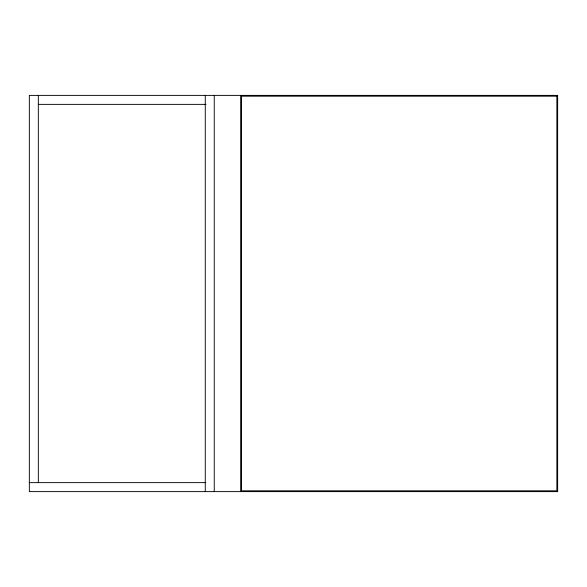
<?xml version="1.0" encoding="UTF-8"?>
<svg xmlns="http://www.w3.org/2000/svg" width="587" height="587" viewBox="0 0 587 587"><rect width="100%" height="100%" fill="white"/><g stroke="black" fill="none" stroke-linecap="round" stroke-linejoin="round"><path stroke-width="0.88" d="M38.331 104.369L206 104.369M29.35 482.631L205.876 482.631M240.67 95.388L240.67 491.613M214.255 95.388L214.255 491.613M205.274 95.388L205.274 491.613M38.331 95.388L38.331 482.631M557.65 95.388L29.35 95.388L29.35 491.613L557.65 491.613L557.65 95.388M556.858 96.18L241.462 96.18L241.462 490.82L556.858 490.82L556.858 96.18"/></g></svg>
